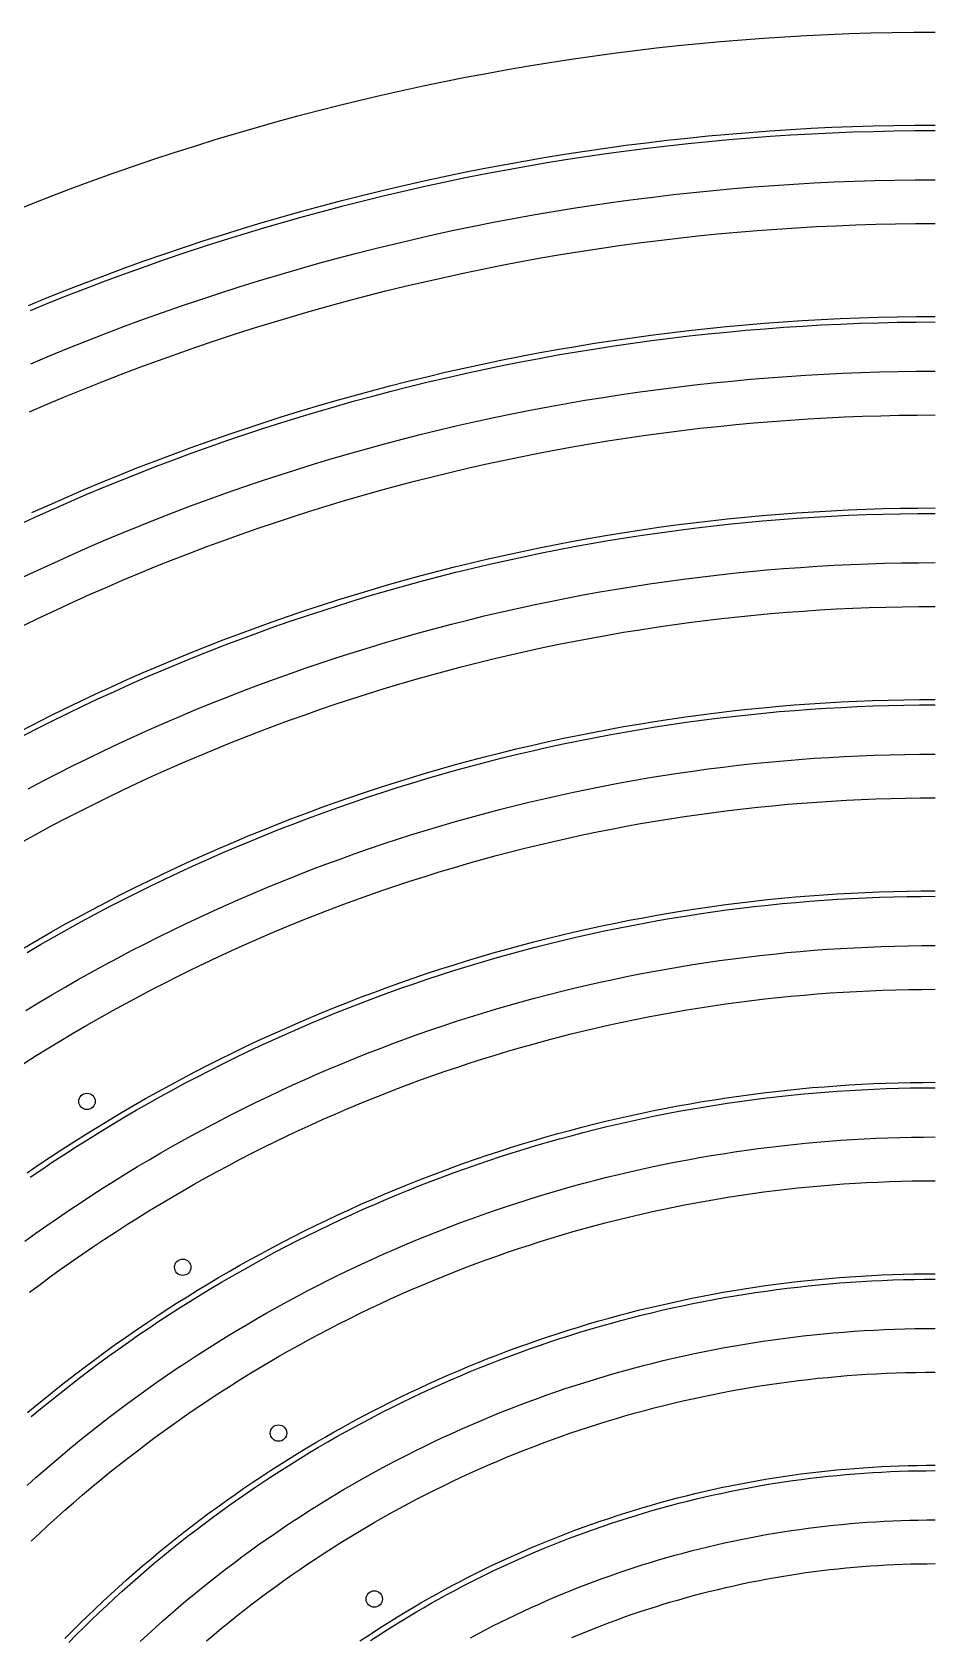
# Model space of a CAD drawing. Header units: metres. Extents: x 10 to 1210, y 10 to 2773.
# Drawn here: x 295 to 459.6, y 2460.6 to 2754 of the extents above; entities that cross this region are included whole.
import ezdxf

# ---------------------------------------------------------------- set-up
doc = ezdxf.new("R2010")
doc.units = ezdxf.units.M
for name, color, linetype in [('ACIKLIK', 5, 'Continuous'), ('ASKI_DELIK', 6, 'Continuous'), ('CAM_SABLON', 4, 'Continuous'), ('DIS_KENAR_V91_Z3', 1, 'Continuous'), ('LAMBA_T4_Z4', 3, 'Continuous')]:
    doc.layers.add(name, color=color, linetype=linetype)

msp = doc.modelspace()

# ---------------------------------------------------------------- linework, layer by layer
at = {"layer": 'ACIKLIK'}
for points in [[(294.72, 2693.37), (298.13, 2694.8), (301.54, 2696.2), (304.97, 2697.57), (308.41, 2698.9), (311.86, 2700.21), (315.33, 2701.49), (318.8, 2702.74), (322.28, 2703.95), (325.78, 2705.14), (329.29, 2706.3), (332.8, 2707.42), (336.33, 2708.52), (339.86, 2709.58), (343.41, 2710.61), (346.96, 2711.62), (350.52, 2712.59), (354.09, 2713.53), (357.67, 2714.43), (361.25, 2715.31), (364.85, 2716.16), (368.45, 2716.97), (372.05, 2717.76), (375.67, 2718.51), (379.29, 2719.23), (382.91, 2719.92), (386.55, 2720.57), (390.18, 2721.2), (393.83, 2721.79), (397.48, 2722.35), (401.13, 2722.88), (404.79, 2723.38), (408.45, 2723.85), (412.12, 2724.28), (415.78, 2724.68), (419.46, 2725.05), (423.13, 2725.39), (426.81, 2725.7), (430.49, 2725.97), (434.18, 2726.21), (437.86, 2726.42), (441.55, 2726.6), (445.24, 2726.74), (448.93, 2726.85), (452.62, 2726.94), (456.31, 2726.98), (460, 2727)], [(292.96, 2654.2), (296.02, 2655.65), (299.1, 2657.06), (302.19, 2658.46), (305.29, 2659.82), (308.4, 2661.16), (311.52, 2662.47), (314.65, 2663.75), (317.8, 2665), (320.95, 2666.23), (324.12, 2667.43), (327.3, 2668.6), (330.48, 2669.74), (333.68, 2670.86), (336.89, 2671.95), (340.1, 2673.01), (343.33, 2674.04), (346.56, 2675.05), (349.8, 2676.02), (353.05, 2676.97), (356.31, 2677.89), (359.58, 2678.78), (362.85, 2679.64), (366.13, 2680.47), (369.42, 2681.28), (372.72, 2682.06), (376.02, 2682.8), (379.33, 2683.52), (382.65, 2684.21), (385.97, 2684.87), (389.29, 2685.5), (392.62, 2686.11), (395.96, 2686.68), (399.3, 2687.22), (402.65, 2687.74), (406, 2688.22), (409.36, 2688.68), (412.71, 2689.11), (416.08, 2689.51), (419.44, 2689.87), (422.81, 2690.21), (426.18, 2690.52), (429.56, 2690.8), (432.93, 2691.05), (436.31, 2691.28), (439.69, 2691.47), (443.08, 2691.63), (446.46, 2691.76), (449.84, 2691.87), (453.23, 2691.94), (456.61, 2691.98), (460, 2692)], [(294.28, 2615.68), (297, 2617.11), (299.74, 2618.53), (302.49, 2619.91), (305.26, 2621.27), (308.03, 2622.61), (310.82, 2623.93), (313.61, 2625.22), (316.42, 2626.48), (319.24, 2627.72), (322.07, 2628.94), (324.91, 2630.13), (327.76, 2631.3), (330.63, 2632.44), (333.5, 2633.55), (336.38, 2634.65), (339.27, 2635.71), (342.17, 2636.75), (345.07, 2637.77), (347.99, 2638.76), (350.92, 2639.72), (353.85, 2640.66), (356.79, 2641.58), (359.74, 2642.46), (362.7, 2643.33), (365.66, 2644.16), (368.64, 2644.97), (371.62, 2645.76), (374.6, 2646.51), (377.59, 2647.25), (380.59, 2647.95), (383.6, 2648.63), (386.61, 2649.29), (389.62, 2649.91), (392.64, 2650.51), (395.67, 2651.09), (398.7, 2651.64), (401.74, 2652.16), (404.78, 2652.65), (407.82, 2653.12), (410.87, 2653.56), (413.92, 2653.98), (416.98, 2654.37), (420.04, 2654.73), (423.1, 2655.07), (426.17, 2655.37), (429.23, 2655.66), (432.3, 2655.91), (435.38, 2656.14), (438.45, 2656.34), (441.53, 2656.52), (444.6, 2656.66), (447.68, 2656.78), (450.76, 2656.88), (453.84, 2656.95), (456.92, 2656.99), (460, 2657)], [(293.85, 2575.14), (296.22, 2576.58), (298.6, 2578), (301, 2579.4), (303.41, 2580.77), (305.83, 2582.13), (308.26, 2583.46), (310.71, 2584.78), (313.16, 2586.07), (315.63, 2587.34), (318.11, 2588.59), (320.6, 2589.82), (323.1, 2591.02), (325.61, 2592.21), (328.13, 2593.37), (330.66, 2594.51), (333.2, 2595.62), (335.75, 2596.72), (338.31, 2597.79), (340.88, 2598.84), (343.45, 2599.87), (346.04, 2600.88), (348.63, 2601.86), (351.24, 2602.82), (353.85, 2603.76), (356.47, 2604.67), (359.1, 2605.57), (361.73, 2606.44), (364.38, 2607.28), (367.03, 2608.1), (369.68, 2608.9), (372.35, 2609.68), (375.02, 2610.43), (377.7, 2611.16), (380.38, 2611.87), (383.07, 2612.55), (385.76, 2613.21), (388.47, 2613.85), (391.17, 2614.46), (393.88, 2615.05), (396.6, 2615.62), (399.32, 2616.16), (402.05, 2616.67), (404.78, 2617.17), (407.51, 2617.64), (410.25, 2618.08), (413, 2618.51), (415.74, 2618.9), (418.49, 2619.28), (421.25, 2619.63), (424, 2619.96), (426.76, 2620.26), (429.52, 2620.54), (432.28, 2620.79), (435.05, 2621.02), (437.82, 2621.23), (440.59, 2621.41), (443.36, 2621.56), (446.13, 2621.7), (448.9, 2621.81), (451.68, 2621.89), (454.45, 2621.95), (457.22, 2621.99), (460, 2622)], [(293.66, 2532.95), (295.66, 2534.39), (297.68, 2535.82), (299.71, 2537.23), (301.75, 2538.62), (303.8, 2539.99), (305.87, 2541.34), (307.94, 2542.68), (310.03, 2544), (312.13, 2545.3), (314.24, 2546.58), (316.37, 2547.84), (318.5, 2549.08), (320.64, 2550.31), (322.8, 2551.52), (324.96, 2552.71), (327.14, 2553.87), (329.33, 2555.02), (331.52, 2556.15), (333.73, 2557.27), (335.94, 2558.36), (338.17, 2559.43), (340.4, 2560.48), (342.64, 2561.52), (344.89, 2562.53), (347.15, 2563.53), (349.42, 2564.5), (351.7, 2565.46), (353.99, 2566.39), (356.28, 2567.31), (358.58, 2568.2), (360.89, 2569.08), (363.21, 2569.93), (365.53, 2570.77), (367.86, 2571.58), (370.2, 2572.38), (372.55, 2573.15), (374.9, 2573.9), (377.26, 2574.63), (379.62, 2575.35), (381.99, 2576.04), (384.37, 2576.71), (386.75, 2577.36), (389.14, 2577.99), (391.54, 2578.59), (393.94, 2579.18), (396.34, 2579.75), (398.75, 2580.29), (401.16, 2580.82), (403.58, 2581.32), (406, 2581.8), (408.43, 2582.26), (410.86, 2582.7), (413.29, 2583.12), (415.73, 2583.52), (418.17, 2583.89), (420.61, 2584.25), (423.06, 2584.58), (425.51, 2584.89), (427.96, 2585.18), (430.42, 2585.45), (432.88, 2585.7), (435.33, 2585.92), (437.8, 2586.13), (440.26, 2586.31), (442.72, 2586.47), (445.19, 2586.61), (447.66, 2586.73), (450.12, 2586.83), (452.59, 2586.9), (455.06, 2586.96), (457.53, 2586.99), (460, 2587)], [(294.06, 2488.3), (295.67, 2489.74), (297.3, 2491.17), (298.94, 2492.58), (300.59, 2493.98), (302.25, 2495.36), (303.93, 2496.73), (305.62, 2498.09), (307.32, 2499.43), (309.03, 2500.75), (310.75, 2502.06), (312.48, 2503.36), (314.23, 2504.64), (315.99, 2505.9), (317.75, 2507.15), (319.53, 2508.38), (321.32, 2509.6), (323.12, 2510.8), (324.93, 2511.99), (326.75, 2513.16), (328.58, 2514.32), (330.42, 2515.45), (332.27, 2516.58), (334.13, 2517.68), (336, 2518.77), (337.88, 2519.85), (339.77, 2520.91), (341.66, 2521.95), (343.57, 2522.97), (345.49, 2523.98), (347.41, 2524.97), (349.34, 2525.94), (351.28, 2526.9), (353.23, 2527.84), (355.19, 2528.76), (357.16, 2529.67), (359.13, 2530.56), (361.11, 2531.43), (363.1, 2532.28), (365.09, 2533.12), (367.1, 2533.94), (369.11, 2534.74), (371.12, 2535.53), (373.15, 2536.29), (375.18, 2537.04), (377.22, 2537.77), (379.26, 2538.49), (381.31, 2539.18), (383.36, 2539.86), (385.43, 2540.52), (387.49, 2541.16), (389.56, 2541.79), (391.64, 2542.39), (393.72, 2542.98), (395.81, 2543.55), (397.91, 2544.1), (400, 2544.63), (402.11, 2545.15), (404.21, 2545.64), (406.32, 2546.12), (408.44, 2546.58), (410.56, 2547.02), (412.68, 2547.44), (414.81, 2547.85), (416.94, 2548.23), (419.07, 2548.6), (421.2, 2548.95), (423.34, 2549.28), (425.49, 2549.59), (427.63, 2549.88), (429.78, 2550.15), (431.93, 2550.41), (434.08, 2550.64), (436.23, 2550.86), (438.39, 2551.06), (440.54, 2551.24), (442.7, 2551.4), (444.86, 2551.54), (447.02, 2551.66), (449.18, 2551.76), (451.34, 2551.85), (453.51, 2551.91), (455.67, 2551.96), (457.84, 2551.99), (460, 2552)], [(314.73, 2459.78), (316.1, 2461.04), (317.48, 2462.29), (318.86, 2463.53), (320.26, 2464.75), (321.67, 2465.97), (323.09, 2467.17), (324.52, 2468.36), (325.95, 2469.53), (327.4, 2470.7), (328.86, 2471.85), (330.33, 2472.98), (331.81, 2474.11), (333.3, 2475.22), (334.8, 2476.32), (336.31, 2477.41), (337.83, 2478.48), (339.36, 2479.54), (340.89, 2480.58), (342.44, 2481.62), (343.99, 2482.64), (345.56, 2483.64), (347.13, 2484.63), (348.71, 2485.61), (350.3, 2486.58), (351.89, 2487.53), (353.5, 2488.46), (355.11, 2489.39), (356.74, 2490.29), (358.37, 2491.19), (360, 2492.07), (361.65, 2492.93), (363.3, 2493.78), (364.96, 2494.62), (366.63, 2495.44), (368.3, 2496.25), (369.98, 2497.04), (371.67, 2497.82), (373.37, 2498.58), (375.07, 2499.33), (376.77, 2500.07), (378.49, 2500.79), (380.21, 2501.49), (381.94, 2502.18), (383.67, 2502.85), (385.41, 2503.51), (387.15, 2504.15), (388.9, 2504.78), (390.65, 2505.4), (392.41, 2505.99), (394.18, 2506.57), (395.95, 2507.14), (397.72, 2507.69), (399.5, 2508.23), (401.29, 2508.75), (403.08, 2509.25), (404.87, 2509.74), (406.67, 2510.22), (408.47, 2510.67), (410.28, 2511.11), (412.09, 2511.54), (413.9, 2511.95), (415.71, 2512.35), (417.53, 2512.72), (419.36, 2513.09), (421.18, 2513.43), (423.01, 2513.76), (424.84, 2514.08), (426.68, 2514.38), (428.52, 2514.66), (430.36, 2514.93), (432.2, 2515.18), (434.04, 2515.41), (435.89, 2515.63), (437.74, 2515.83), (439.58, 2516.02), (441.44, 2516.19), (443.29, 2516.34), (445.14, 2516.48), (447, 2516.6), (448.85, 2516.71), (450.71, 2516.8), (452.57, 2516.87), (454.42, 2516.93), (456.28, 2516.97), (458.14, 2516.99), (460, 2517)], [(375.07, 2460.43), (376.43, 2461.16), (377.81, 2461.89), (379.19, 2462.6), (380.58, 2463.3), (381.97, 2463.99), (383.37, 2464.66), (384.77, 2465.32), (386.18, 2465.97), (387.6, 2466.61), (389.02, 2467.24), (390.45, 2467.85), (391.88, 2468.45), (393.32, 2469.04), (394.76, 2469.61), (396.21, 2470.18), (397.66, 2470.73), (399.12, 2471.27), (400.58, 2471.79), (402.05, 2472.3), (403.52, 2472.8), (405, 2473.29), (406.47, 2473.76), (407.96, 2474.22), (409.45, 2474.67), (410.94, 2475.1), (412.43, 2475.53), (413.93, 2475.93), (415.43, 2476.33), (416.94, 2476.71), (418.45, 2477.08), (419.96, 2477.44), (421.47, 2477.78), (422.99, 2478.11), (424.51, 2478.43), (426.04, 2478.73), (427.56, 2479.02), (429.09, 2479.3), (430.62, 2479.56), (432.15, 2479.81), (433.69, 2480.04), (435.23, 2480.27), (436.77, 2480.48), (438.31, 2480.67), (439.85, 2480.86), (441.39, 2481.02), (442.94, 2481.18), (444.49, 2481.32), (446.03, 2481.45), (447.58, 2481.57), (449.13, 2481.67), (450.68, 2481.76), (452.24, 2481.83), (453.79, 2481.89), (455.34, 2481.94), (456.89, 2481.97), (458.45, 2481.99), (460, 2482)]]:
    msp.add_lwpolyline(points, dxfattribs=at)
at = {"layer": 'ASKI_DELIK'}
for centre in [(305, 2558.51), (322.5, 2528.19), (340, 2497.86), (357.5, 2467.53)]:
    msp.add_circle(centre, 1.5, dxfattribs=at)
at = {"layer": 'CAM_SABLON'}
for points in [[(294.68, 2703.12), (298.17, 2704.54), (301.67, 2705.94), (305.19, 2707.31), (308.71, 2708.64), (312.25, 2709.95), (315.8, 2711.22), (319.35, 2712.46), (322.92, 2713.68), (326.5, 2714.86), (330.1, 2716.01), (333.7, 2717.12), (337.31, 2718.21), (340.92, 2719.26), (344.55, 2720.29), (348.19, 2721.28), (351.84, 2722.24), (355.49, 2723.17), (359.15, 2724.06), (362.82, 2724.93), (366.5, 2725.76), (370.18, 2726.56), (373.87, 2727.33), (377.57, 2728.06), (381.27, 2728.77), (384.98, 2729.44), (388.7, 2730.08), (392.42, 2730.68), (396.15, 2731.25), (399.88, 2731.8), (403.61, 2732.3), (407.35, 2732.78), (411.1, 2733.22), (414.84, 2733.63), (418.59, 2734.01), (422.35, 2734.36), (426.11, 2734.67), (429.87, 2734.95), (433.63, 2735.19), (437.39, 2735.41), (441.16, 2735.59), (444.92, 2735.74), (448.69, 2735.85), (452.46, 2735.93), (456.23, 2735.98), (460, 2736)], [(292.22, 2663.8), (295.37, 2665.25), (298.53, 2666.68), (301.7, 2668.07), (304.88, 2669.44), (308.07, 2670.78), (311.28, 2672.09), (314.5, 2673.38), (317.73, 2674.63), (320.97, 2675.86), (324.22, 2677.06), (327.48, 2678.23), (330.75, 2679.37), (334.03, 2680.48), (337.32, 2681.57), (340.62, 2682.63), (343.93, 2683.65), (347.25, 2684.65), (350.57, 2685.62), (353.91, 2686.56), (357.25, 2687.47), (360.6, 2688.35), (363.96, 2689.21), (367.32, 2690.03), (370.69, 2690.82), (374.07, 2691.59), (377.46, 2692.32), (380.85, 2693.03), (384.25, 2693.71), (387.65, 2694.35), (391.06, 2694.97), (394.48, 2695.56), (397.9, 2696.11), (401.32, 2696.64), (404.75, 2697.14), (408.18, 2697.6), (411.62, 2698.04), (415.06, 2698.45), (418.5, 2698.83), (421.95, 2699.17), (425.4, 2699.49), (428.85, 2699.78), (432.31, 2700.03), (435.76, 2700.26), (439.22, 2700.46), (442.68, 2700.62), (446.14, 2700.76), (449.61, 2700.86), (453.07, 2700.94), (456.54, 2700.98), (460, 2701)], [(292.85, 2625.1), (295.66, 2626.54), (298.48, 2627.97), (301.31, 2629.36), (304.16, 2630.74), (307.01, 2632.08), (309.88, 2633.41), (312.76, 2634.7), (315.65, 2635.98), (318.56, 2637.22), (321.47, 2638.44), (324.39, 2639.64), (327.33, 2640.81), (330.27, 2641.96), (333.22, 2643.08), (336.19, 2644.17), (339.16, 2645.24), (342.14, 2646.28), (345.14, 2647.29), (348.14, 2648.28), (351.14, 2649.25), (354.16, 2650.18), (357.19, 2651.09), (360.22, 2651.98), (363.26, 2652.83), (366.31, 2653.66), (369.36, 2654.47), (372.42, 2655.25), (375.49, 2656), (378.57, 2656.72), (381.65, 2657.42), (384.74, 2658.09), (387.83, 2658.73), (390.93, 2659.35), (394.03, 2659.94), (397.14, 2660.5), (400.25, 2661.04), (403.37, 2661.54), (406.49, 2662.02), (409.62, 2662.48), (412.75, 2662.9), (415.88, 2663.3), (419.02, 2663.67), (422.16, 2664.02), (425.3, 2664.33), (428.45, 2664.62), (431.6, 2664.88), (434.75, 2665.12), (437.9, 2665.32), (441.05, 2665.5), (444.21, 2665.66), (447.37, 2665.78), (450.52, 2665.88), (453.68, 2665.94), (456.84, 2665.99), (460, 2666)], [(294.04, 2585.75), (296.5, 2587.19), (298.98, 2588.61), (301.47, 2590), (303.97, 2591.37), (306.48, 2592.72), (309.01, 2594.05), (311.55, 2595.36), (314.09, 2596.64), (316.65, 2597.91), (319.22, 2599.15), (321.8, 2600.36), (324.4, 2601.56), (327, 2602.73), (329.61, 2603.88), (332.23, 2605), (334.86, 2606.11), (337.5, 2607.19), (340.15, 2608.25), (342.81, 2609.28), (345.48, 2610.29), (348.16, 2611.28), (350.85, 2612.24), (353.54, 2613.18), (356.24, 2614.1), (358.95, 2615), (361.67, 2615.87), (364.39, 2616.71), (367.13, 2617.53), (369.87, 2618.33), (372.61, 2619.11), (375.37, 2619.86), (378.13, 2620.58), (380.89, 2621.29), (383.66, 2621.96), (386.44, 2622.62), (389.22, 2623.25), (392.01, 2623.85), (394.81, 2624.44), (397.61, 2624.99), (400.41, 2625.52), (403.22, 2626.03), (406.03, 2626.52), (408.85, 2626.97), (411.67, 2627.41), (414.49, 2627.82), (417.32, 2628.2), (420.15, 2628.56), (422.98, 2628.9), (425.82, 2629.21), (428.66, 2629.49), (431.5, 2629.76), (434.34, 2629.99), (437.19, 2630.2), (440.04, 2630.39), (442.89, 2630.55), (445.74, 2630.69), (448.59, 2630.8), (451.44, 2630.89), (454.29, 2630.95), (457.15, 2630.99), (460, 2631)], [(294.61, 2544.64), (296.72, 2546.08), (298.83, 2547.49), (300.97, 2548.89), (303.11, 2550.27), (305.26, 2551.63), (307.43, 2552.97), (309.61, 2554.29), (311.8, 2555.6), (314, 2556.88), (316.21, 2558.14), (318.44, 2559.39), (320.67, 2560.61), (322.91, 2561.82), (325.17, 2563.01), (327.43, 2564.17), (329.71, 2565.32), (332, 2566.45), (334.29, 2567.55), (336.6, 2568.64), (338.91, 2569.71), (341.23, 2570.76), (343.57, 2571.78), (345.91, 2572.79), (348.26, 2573.77), (350.61, 2574.74), (352.98, 2575.68), (355.36, 2576.61), (357.74, 2577.51), (360.13, 2578.39), (362.53, 2579.25), (364.93, 2580.09), (367.35, 2580.91), (369.77, 2581.71), (372.19, 2582.49), (374.63, 2583.24), (377.07, 2583.98), (379.51, 2584.69), (381.97, 2585.38), (384.42, 2586.05), (386.89, 2586.7), (389.36, 2587.33), (391.83, 2587.93), (394.31, 2588.52), (396.8, 2589.08), (399.29, 2589.62), (401.78, 2590.14), (404.28, 2590.63), (406.79, 2591.11), (409.29, 2591.56), (411.81, 2592), (414.32, 2592.4), (416.84, 2592.79), (419.36, 2593.16), (421.89, 2593.5), (424.41, 2593.82), (426.94, 2594.12), (429.48, 2594.4), (432.01, 2594.66), (434.55, 2594.89), (437.09, 2595.1), (439.63, 2595.29), (442.17, 2595.46), (444.72, 2595.6), (447.26, 2595.72), (449.81, 2595.82), (452.36, 2595.9), (454.9, 2595.96), (457.45, 2595.99), (460, 2596)], [(294.8, 2500.87), (296.53, 2502.31), (298.26, 2503.73), (300.01, 2505.13), (301.78, 2506.52), (303.55, 2507.89), (305.33, 2509.25), (307.13, 2510.59), (308.94, 2511.92), (310.76, 2513.23), (312.59, 2514.52), (314.43, 2515.8), (316.29, 2517.06), (318.15, 2518.31), (320.03, 2519.54), (321.91, 2520.75), (323.81, 2521.95), (325.72, 2523.13), (327.64, 2524.29), (329.56, 2525.44), (331.5, 2526.57), (333.45, 2527.68), (335.4, 2528.78), (337.37, 2529.86), (339.35, 2530.92), (341.33, 2531.96), (343.32, 2532.99), (345.33, 2534), (347.34, 2534.99), (349.36, 2535.96), (351.39, 2536.92), (353.42, 2537.86), (355.47, 2538.78), (357.52, 2539.68), (359.58, 2540.57), (361.65, 2541.44), (363.73, 2542.29), (365.81, 2543.12), (367.9, 2543.93), (370, 2544.72), (372.1, 2545.5), (374.21, 2546.26), (376.33, 2547), (378.45, 2547.72), (380.58, 2548.42), (382.72, 2549.11), (384.86, 2549.77), (387.01, 2550.42), (389.16, 2551.04), (391.32, 2551.65), (393.48, 2552.24), (395.65, 2552.81), (397.83, 2553.37), (400, 2553.9), (402.19, 2554.41), (404.38, 2554.91), (406.57, 2555.38), (408.76, 2555.84), (410.96, 2556.28), (413.17, 2556.7), (415.37, 2557.1), (417.58, 2557.48), (419.8, 2557.84), (422.01, 2558.18), (424.23, 2558.5), (426.45, 2558.8), (428.68, 2559.08), (430.91, 2559.35), (433.14, 2559.59), (435.37, 2559.82), (437.6, 2560.02), (439.84, 2560.21), (442.07, 2560.37), (444.31, 2560.52), (446.55, 2560.65), (448.79, 2560.76), (451.03, 2560.84), (453.27, 2560.91), (455.51, 2560.96), (457.76, 2560.99), (460, 2561)], [(301.66, 2459.6), (303.02, 2460.98), (304.4, 2462.34), (305.79, 2463.69), (307.19, 2465.03), (308.6, 2466.36), (310.02, 2467.68), (311.45, 2468.98), (312.9, 2470.27), (314.36, 2471.55), (315.82, 2472.81), (317.3, 2474.06), (318.79, 2475.3), (320.29, 2476.53), (321.8, 2477.74), (323.32, 2478.94), (324.86, 2480.12), (326.4, 2481.3), (327.95, 2482.46), (329.51, 2483.6), (331.08, 2484.73), (332.67, 2485.85), (334.26, 2486.96), (335.86, 2488.05), (337.47, 2489.12), (339.09, 2490.18), (340.72, 2491.23), (342.36, 2492.27), (344.01, 2493.29), (345.66, 2494.29), (347.33, 2495.28), (349, 2496.26), (350.68, 2497.22), (352.37, 2498.17), (354.07, 2499.1), (355.78, 2500.01), (357.49, 2500.92), (359.21, 2501.8), (360.94, 2502.68), (362.68, 2503.53), (364.43, 2504.37), (366.18, 2505.2), (367.94, 2506.01), (369.7, 2506.81), (371.48, 2507.59), (373.26, 2508.35), (375.04, 2509.1), (376.84, 2509.83), (378.64, 2510.55), (380.44, 2511.25), (382.25, 2511.94), (384.07, 2512.61), (385.89, 2513.27), (387.72, 2513.9), (389.56, 2514.53), (391.4, 2515.13), (393.24, 2515.72), (395.09, 2516.3), (396.95, 2516.86), (398.81, 2517.4), (400.67, 2517.93), (402.54, 2518.44), (404.42, 2518.93), (406.29, 2519.41), (408.18, 2519.87), (410.06, 2520.31), (411.95, 2520.74), (413.84, 2521.15), (415.74, 2521.54), (417.64, 2521.92), (419.54, 2522.28), (421.45, 2522.63), (423.36, 2522.96), (425.27, 2523.27), (427.19, 2523.56), (429.1, 2523.84), (431.02, 2524.1), (432.95, 2524.35), (434.87, 2524.57), (436.79, 2524.78), (438.72, 2524.98), (440.65, 2525.16), (442.58, 2525.32), (444.51, 2525.46), (446.45, 2525.59), (448.38, 2525.7), (450.32, 2525.79), (452.25, 2525.86), (454.19, 2525.92), (456.13, 2525.97), (458.06, 2525.99), (460, 2526)], [(356.79, 2459.94), (358.15, 2460.83), (359.53, 2461.71), (360.91, 2462.58), (362.29, 2463.44), (363.69, 2464.29), (365.09, 2465.12), (366.5, 2465.95), (367.92, 2466.76), (369.34, 2467.55), (370.77, 2468.34), (372.21, 2469.11), (373.65, 2469.87), (375.1, 2470.62), (376.56, 2471.35), (378.02, 2472.07), (379.49, 2472.78), (380.97, 2473.48), (382.45, 2474.16), (383.94, 2474.83), (385.43, 2475.49), (386.93, 2476.13), (388.44, 2476.77), (389.95, 2477.38), (391.46, 2477.99), (392.99, 2478.58), (394.51, 2479.16), (396.04, 2479.72), (397.58, 2480.27), (399.12, 2480.81), (400.66, 2481.34), (402.21, 2481.85), (403.77, 2482.34), (405.33, 2482.83), (406.89, 2483.3), (408.46, 2483.76), (410.03, 2484.2), (411.6, 2484.63), (413.18, 2485.04), (414.76, 2485.45), (416.35, 2485.83), (417.93, 2486.21), (419.53, 2486.57), (421.12, 2486.91), (422.72, 2487.25), (424.32, 2487.56), (425.92, 2487.87), (427.53, 2488.16), (429.14, 2488.44), (430.75, 2488.7), (432.36, 2488.95), (433.97, 2489.18), (435.59, 2489.4), (437.21, 2489.61), (438.83, 2489.8), (440.45, 2489.98), (442.08, 2490.14), (443.7, 2490.29), (445.33, 2490.42), (446.96, 2490.54), (448.58, 2490.65), (450.21, 2490.74), (451.84, 2490.82), (453.47, 2490.89), (455.1, 2490.94), (456.74, 2490.97), (458.37, 2490.99), (460, 2491)]]:
    msp.add_lwpolyline(points, dxfattribs=at)
at = {"layer": 'DIS_KENAR_V91_Z3'}
for points in [[(291.43, 2721.23), (295.07, 2722.69), (298.73, 2724.11), (302.41, 2725.5), (306.09, 2726.86), (309.79, 2728.19), (313.49, 2729.48), (317.21, 2730.75), (320.94, 2731.98), (324.68, 2733.17), (328.43, 2734.34), (332.19, 2735.47), (335.96, 2736.57), (339.74, 2737.63), (343.53, 2738.67), (347.33, 2739.67), (351.14, 2740.63), (354.95, 2741.57), (358.77, 2742.47), (362.6, 2743.33), (366.44, 2744.17), (370.28, 2744.97), (374.14, 2745.73), (377.99, 2746.46), (381.86, 2747.16), (385.73, 2747.83), (389.6, 2748.46), (393.49, 2749.06), (397.37, 2749.62), (401.26, 2750.15), (405.16, 2750.65), (409.06, 2751.11), (412.96, 2751.53), (416.87, 2751.93), (420.78, 2752.29), (424.69, 2752.61), (428.61, 2752.9), (432.53, 2753.16), (436.45, 2753.38), (440.37, 2753.57), (444.3, 2753.73), (448.22, 2753.85), (452.15, 2753.93), (456.07, 2753.98), (460, 2754)], [(294.52, 2684.58), (297.85, 2686.01), (301.19, 2687.41), (304.54, 2688.78), (307.9, 2690.12), (311.28, 2691.44), (314.66, 2692.72), (318.06, 2693.97), (321.47, 2695.2), (324.89, 2696.39), (328.32, 2697.55), (331.76, 2698.69), (335.21, 2699.79), (338.67, 2700.87), (342.13, 2701.91), (345.61, 2702.92), (349.1, 2703.91), (352.59, 2704.86), (356.09, 2705.78), (359.6, 2706.67), (363.12, 2707.53), (366.65, 2708.36), (370.18, 2709.16), (373.72, 2709.93), (377.26, 2710.67), (380.81, 2711.38), (384.37, 2712.05), (387.94, 2712.7), (391.51, 2713.31), (395.08, 2713.89), (398.66, 2714.44), (402.24, 2714.96), (405.83, 2715.45), (409.42, 2715.91), (413.02, 2716.33), (416.62, 2716.73), (420.22, 2717.09), (423.83, 2717.42), (427.44, 2717.72), (431.05, 2717.99), (434.66, 2718.23), (438.28, 2718.43), (441.9, 2718.61), (445.52, 2718.75), (449.14, 2718.86), (452.76, 2718.94), (456.38, 2718.98), (460, 2719)], [(293.42, 2645.54), (296.41, 2646.98), (299.41, 2648.4), (302.42, 2649.79), (305.44, 2651.15), (308.48, 2652.48), (311.52, 2653.79), (314.58, 2655.07), (317.65, 2656.33), (320.73, 2657.56), (323.82, 2658.76), (326.92, 2659.94), (330.03, 2661.08), (333.15, 2662.2), (336.28, 2663.3), (339.42, 2664.36), (342.57, 2665.4), (345.73, 2666.41), (348.9, 2667.4), (352.07, 2668.35), (355.26, 2669.28), (358.45, 2670.18), (361.65, 2671.05), (364.86, 2671.9), (368.07, 2672.71), (371.29, 2673.5), (374.52, 2674.26), (377.75, 2674.99), (380.99, 2675.7), (384.24, 2676.37), (387.49, 2677.02), (390.75, 2677.64), (394.01, 2678.23), (397.28, 2678.79), (400.55, 2679.32), (403.83, 2679.83), (407.11, 2680.3), (410.4, 2680.75), (413.69, 2681.17), (416.98, 2681.56), (420.28, 2681.92), (423.58, 2682.25), (426.88, 2682.55), (430.19, 2682.83), (433.49, 2683.07), (436.8, 2683.29), (440.11, 2683.48), (443.42, 2683.64), (446.74, 2683.77), (450.05, 2683.87), (453.37, 2683.94), (456.68, 2683.99), (460, 2684)], [(292.74, 2605.74), (295.38, 2607.19), (298.03, 2608.62), (300.7, 2610.02), (303.37, 2611.4), (306.06, 2612.75), (308.76, 2614.08), (311.47, 2615.39), (314.2, 2616.68), (316.93, 2617.94), (319.68, 2619.17), (322.43, 2620.39), (325.2, 2621.57), (327.97, 2622.74), (330.76, 2623.88), (333.56, 2624.99), (336.36, 2626.09), (339.18, 2627.15), (342, 2628.19), (344.84, 2629.21), (347.68, 2630.2), (350.53, 2631.17), (353.39, 2632.11), (356.26, 2633.03), (359.13, 2633.93), (362.01, 2634.79), (364.91, 2635.64), (367.8, 2636.45), (370.71, 2637.24), (373.62, 2638.01), (376.54, 2638.75), (379.46, 2639.47), (382.39, 2640.16), (385.33, 2640.82), (388.27, 2641.46), (391.22, 2642.07), (394.17, 2642.66), (397.13, 2643.22), (400.09, 2643.76), (403.06, 2644.27), (406.03, 2644.75), (409.01, 2645.21), (411.99, 2645.64), (414.97, 2646.05), (417.96, 2646.43), (420.94, 2646.78), (423.94, 2647.11), (426.93, 2647.41), (429.93, 2647.69), (432.93, 2647.94), (435.93, 2648.16), (438.94, 2648.36), (441.94, 2648.53), (444.95, 2648.67), (447.96, 2648.79), (450.97, 2648.88), (453.98, 2648.95), (456.99, 2648.99), (460, 2649)], [(293.44, 2565.45), (295.73, 2566.89), (298.03, 2568.32), (300.34, 2569.72), (302.66, 2571.11), (305, 2572.47), (307.35, 2573.81), (309.71, 2575.13), (312.08, 2576.43), (314.46, 2577.71), (316.86, 2578.97), (319.26, 2580.21), (321.68, 2581.43), (324.1, 2582.63), (326.54, 2583.8), (328.99, 2584.96), (331.45, 2586.09), (333.91, 2587.2), (336.39, 2588.29), (338.87, 2589.36), (341.37, 2590.4), (343.87, 2591.43), (346.38, 2592.43), (348.91, 2593.41), (351.44, 2594.37), (353.97, 2595.3), (356.52, 2596.22), (359.07, 2597.11), (361.64, 2597.98), (364.2, 2598.83), (366.78, 2599.65), (369.36, 2600.45), (371.96, 2601.23), (374.55, 2601.99), (377.16, 2602.73), (379.77, 2603.44), (382.38, 2604.13), (385, 2604.79), (387.63, 2605.43), (390.27, 2606.05), (392.9, 2606.65), (395.55, 2607.23), (398.2, 2607.78), (400.85, 2608.3), (403.51, 2608.81), (406.17, 2609.29), (408.84, 2609.75), (411.51, 2610.18), (414.18, 2610.59), (416.86, 2610.98), (419.54, 2611.35), (422.22, 2611.69), (424.91, 2612.01), (427.6, 2612.3), (430.29, 2612.57), (432.98, 2612.82), (435.68, 2613.04), (438.38, 2613.24), (441.07, 2613.42), (443.78, 2613.58), (446.48, 2613.7), (449.18, 2613.81), (451.89, 2613.89), (454.59, 2613.95), (457.29, 2613.99), (460, 2614)], [(294.5, 2523.62), (296.42, 2525.06), (298.36, 2526.48), (300.31, 2527.88), (302.27, 2529.27), (304.24, 2530.63), (306.22, 2531.99), (308.22, 2533.32), (310.22, 2534.63), (312.24, 2535.93), (314.27, 2537.21), (316.31, 2538.48), (318.36, 2539.72), (320.43, 2540.95), (322.5, 2542.16), (324.58, 2543.35), (326.68, 2544.52), (328.78, 2545.67), (330.9, 2546.81), (333.02, 2547.93), (335.15, 2549.03), (337.3, 2550.11), (339.45, 2551.17), (341.61, 2552.21), (343.78, 2553.23), (345.96, 2554.24), (348.15, 2555.23), (350.34, 2556.19), (352.55, 2557.14), (354.76, 2558.07), (356.98, 2558.98), (359.21, 2559.86), (361.45, 2560.73), (363.69, 2561.58), (365.94, 2562.42), (368.2, 2563.23), (370.47, 2564.02), (372.74, 2564.79), (375.02, 2565.54), (377.31, 2566.27), (379.6, 2566.98), (381.9, 2567.68), (384.2, 2568.35), (386.51, 2569), (388.82, 2569.63), (391.15, 2570.24), (393.47, 2570.83), (395.8, 2571.4), (398.14, 2571.95), (400.48, 2572.48), (402.82, 2572.99), (405.17, 2573.48), (407.53, 2573.95), (409.89, 2574.4), (412.25, 2574.82), (414.61, 2575.23), (416.98, 2575.61), (419.35, 2575.98), (421.73, 2576.32), (424.11, 2576.65), (426.49, 2576.95), (428.87, 2577.23), (431.25, 2577.49), (433.64, 2577.73), (436.03, 2577.95), (438.42, 2578.15), (440.82, 2578.33), (443.21, 2578.49), (445.61, 2578.62), (448, 2578.74), (450.4, 2578.83), (452.8, 2578.91), (455.2, 2578.96), (457.6, 2578.99), (460, 2579)], [(294.79, 2478.09), (296.32, 2479.52), (297.86, 2480.95), (299.41, 2482.35), (300.97, 2483.75), (302.55, 2485.13), (304.13, 2486.5), (305.73, 2487.85), (307.34, 2489.19), (308.96, 2490.52), (310.6, 2491.83), (312.24, 2493.12), (313.9, 2494.4), (315.56, 2495.67), (317.24, 2496.93), (318.93, 2498.16), (320.63, 2499.39), (322.34, 2500.6), (324.06, 2501.79), (325.79, 2502.97), (327.54, 2504.13), (329.29, 2505.28), (331.05, 2506.41), (332.82, 2507.53), (334.6, 2508.63), (336.39, 2509.72), (338.19, 2510.79), (340, 2511.85), (341.82, 2512.89), (343.65, 2513.91), (345.48, 2514.92), (347.33, 2515.91), (349.18, 2516.88), (351.04, 2517.84), (352.91, 2518.78), (354.79, 2519.71), (356.68, 2520.62), (358.57, 2521.51), (360.47, 2522.39), (362.38, 2523.25), (364.3, 2524.09), (366.22, 2524.92), (368.16, 2525.73), (370.09, 2526.52), (372.04, 2527.3), (373.99, 2528.06), (375.95, 2528.8), (377.92, 2529.53), (379.89, 2530.23), (381.86, 2530.92), (383.85, 2531.6), (385.84, 2532.25), (387.83, 2532.89), (389.83, 2533.51), (391.84, 2534.12), (393.85, 2534.7), (395.86, 2535.27), (397.88, 2535.82), (399.91, 2536.36), (401.94, 2536.87), (403.97, 2537.37), (406.01, 2537.85), (408.05, 2538.31), (410.1, 2538.76), (412.15, 2539.18), (414.21, 2539.59), (416.26, 2539.98), (418.32, 2540.35), (420.39, 2540.71), (422.46, 2541.05), (424.53, 2541.36), (426.6, 2541.66), (428.67, 2541.95), (430.75, 2542.21), (432.83, 2542.46), (434.91, 2542.69), (437, 2542.9), (439.08, 2543.09), (441.17, 2543.26), (443.26, 2543.42), (445.35, 2543.55), (447.44, 2543.67), (449.53, 2543.77), (451.62, 2543.85), (453.72, 2543.92), (455.81, 2543.96), (457.91, 2543.99), (460, 2544)], [(326.86, 2459.88), (328.23, 2461.04), (329.6, 2462.18), (330.99, 2463.31), (332.38, 2464.43), (333.79, 2465.54), (335.2, 2466.64), (336.63, 2467.72), (338.06, 2468.79), (339.5, 2469.85), (340.96, 2470.89), (342.42, 2471.93), (343.89, 2472.95), (345.37, 2473.95), (346.85, 2474.95), (348.35, 2475.93), (349.85, 2476.9), (351.37, 2477.85), (352.89, 2478.79), (354.42, 2479.72), (355.95, 2480.63), (357.5, 2481.54), (359.05, 2482.42), (360.61, 2483.3), (362.18, 2484.16), (363.76, 2485), (365.34, 2485.84), (366.93, 2486.66), (368.53, 2487.46), (370.13, 2488.25), (371.75, 2489.03), (373.36, 2489.79), (374.99, 2490.54), (376.62, 2491.28), (378.26, 2492), (379.9, 2492.7), (381.55, 2493.4), (383.21, 2494.07), (384.87, 2494.74), (386.53, 2495.38), (388.21, 2496.02), (389.89, 2496.64), (391.57, 2497.24), (393.26, 2497.83), (394.95, 2498.41), (396.65, 2498.97), (398.36, 2499.51), (400.06, 2500.04), (401.78, 2500.56), (403.49, 2501.06), (405.22, 2501.54), (406.94, 2502.01), (408.67, 2502.47), (410.41, 2502.91), (412.14, 2503.34), (413.89, 2503.75), (415.63, 2504.14), (417.38, 2504.52), (419.13, 2504.88), (420.88, 2505.23), (422.64, 2505.57), (424.4, 2505.89), (426.17, 2506.19), (427.93, 2506.48), (429.7, 2506.75), (431.47, 2507), (433.24, 2507.25), (435.02, 2507.47), (436.79, 2507.68), (438.57, 2507.88), (440.35, 2508.06), (442.13, 2508.22), (443.92, 2508.37), (445.7, 2508.5), (447.49, 2508.62), (449.27, 2508.72), (451.06, 2508.8), (452.85, 2508.88), (454.63, 2508.93), (456.42, 2508.97), (458.21, 2508.99), (460, 2509)], [(393.58, 2460.49), (394.94, 2461.06), (396.32, 2461.62), (397.69, 2462.17), (399.08, 2462.71), (400.46, 2463.23), (401.86, 2463.75), (403.25, 2464.25), (404.65, 2464.74), (406.06, 2465.22), (407.47, 2465.68), (408.88, 2466.13), (410.3, 2466.57), (411.72, 2467), (413.14, 2467.41), (414.57, 2467.82), (416, 2468.21), (417.44, 2468.59), (418.87, 2468.95), (420.31, 2469.3), (421.76, 2469.64), (423.21, 2469.97), (424.66, 2470.29), (426.11, 2470.59), (427.56, 2470.88), (429.02, 2471.15), (430.48, 2471.42), (431.94, 2471.67), (433.41, 2471.91), (434.87, 2472.13), (436.34, 2472.35), (437.81, 2472.55), (439.28, 2472.73), (440.76, 2472.91), (442.23, 2473.07), (443.71, 2473.22), (445.18, 2473.35), (446.66, 2473.48), (448.14, 2473.59), (449.62, 2473.68), (451.1, 2473.77), (452.58, 2473.84), (454.07, 2473.9), (455.55, 2473.94), (457.03, 2473.97), (458.52, 2473.99), (460, 2474)]]:
    msp.add_lwpolyline(points, dxfattribs=at)
at = {"layer": 'LAMBA_T4_Z4'}
for points in [[(294.3, 2704.04), (297.8, 2705.47), (301.31, 2706.87), (304.83, 2708.24), (308.36, 2709.58), (311.91, 2710.89), (315.46, 2712.16), (319.03, 2713.41), (322.61, 2714.62), (326.2, 2715.81), (329.79, 2716.96), (333.4, 2718.08), (337.02, 2719.17), (340.65, 2720.23), (344.29, 2721.25), (347.93, 2722.25), (351.59, 2723.21), (355.25, 2724.14), (358.92, 2725.04), (362.6, 2725.9), (366.28, 2726.74), (369.97, 2727.54), (373.67, 2728.31), (377.38, 2729.04), (381.09, 2729.75), (384.81, 2730.42), (388.53, 2731.06), (392.26, 2731.67), (396, 2732.24), (399.74, 2732.79), (403.48, 2733.3), (407.23, 2733.77), (410.98, 2734.22), (414.74, 2734.63), (418.5, 2735.01), (422.26, 2735.35), (426.03, 2735.67), (429.8, 2735.95), (433.57, 2736.19), (437.34, 2736.41), (441.11, 2736.59), (444.89, 2736.74), (448.67, 2736.85), (452.44, 2736.93), (456.22, 2736.98), (460, 2737)], [(294.95, 2666.16), (298.12, 2667.59), (301.3, 2668.99), (304.49, 2670.36), (307.69, 2671.7), (310.91, 2673.02), (314.13, 2674.31), (317.37, 2675.56), (320.62, 2676.8), (323.88, 2678), (327.14, 2679.17), (330.42, 2680.32), (333.71, 2681.43), (337.01, 2682.52), (340.32, 2683.58), (343.64, 2684.61), (346.96, 2685.61), (350.3, 2686.58), (353.64, 2687.52), (356.99, 2688.44), (360.35, 2689.32), (363.72, 2690.18), (367.09, 2691), (370.47, 2691.8), (373.86, 2692.57), (377.25, 2693.3), (380.65, 2694.01), (384.06, 2694.69), (387.47, 2695.34), (390.89, 2695.95), (394.31, 2696.54), (397.74, 2697.1), (401.17, 2697.63), (404.61, 2698.13), (408.05, 2698.59), (411.5, 2699.03), (414.95, 2699.44), (418.4, 2699.82), (421.85, 2700.17), (425.31, 2700.49), (428.77, 2700.77), (432.24, 2701.03), (435.7, 2701.26), (439.17, 2701.45), (442.64, 2701.62), (446.11, 2701.76), (449.58, 2701.86), (453.05, 2701.94), (456.53, 2701.98), (460, 2702)], [(292.39, 2625.98), (295.2, 2627.44), (298.03, 2628.86), (300.87, 2630.26), (303.72, 2631.64), (306.59, 2632.99), (309.47, 2634.32), (312.35, 2635.62), (315.25, 2636.89), (318.16, 2638.14), (321.09, 2639.37), (324.02, 2640.57), (326.96, 2641.74), (329.91, 2642.89), (332.87, 2644.01), (335.85, 2645.11), (338.83, 2646.18), (341.82, 2647.22), (344.82, 2648.24), (347.83, 2649.23), (350.84, 2650.2), (353.87, 2651.14), (356.9, 2652.05), (359.94, 2652.94), (362.99, 2653.8), (366.05, 2654.63), (369.11, 2655.44), (372.18, 2656.22), (375.26, 2656.97), (378.34, 2657.7), (381.43, 2658.4), (384.53, 2659.07), (387.63, 2659.71), (390.74, 2660.33), (393.85, 2660.92), (396.97, 2661.49), (400.09, 2662.02), (403.21, 2662.53), (406.35, 2663.01), (409.48, 2663.47), (412.62, 2663.89), (415.76, 2664.29), (418.91, 2664.67), (422.06, 2665.01), (425.21, 2665.33), (428.36, 2665.62), (431.52, 2665.88), (434.68, 2666.12), (437.84, 2666.32), (441, 2666.5), (444.17, 2666.65), (447.33, 2666.78), (450.5, 2666.88), (453.66, 2666.94), (456.83, 2666.99), (460, 2667)], [(293.53, 2586.61), (296, 2588.06), (298.49, 2589.48), (300.98, 2590.88), (303.49, 2592.25), (306.01, 2593.61), (308.55, 2594.94), (311.09, 2596.25), (313.65, 2597.54), (316.21, 2598.8), (318.79, 2600.05), (321.38, 2601.27), (323.98, 2602.47), (326.59, 2603.64), (329.21, 2604.8), (331.84, 2605.93), (334.48, 2607.03), (337.13, 2608.12), (339.79, 2609.18), (342.46, 2610.21), (345.13, 2611.23), (347.82, 2612.22), (350.51, 2613.19), (353.21, 2614.13), (355.92, 2615.05), (358.64, 2615.95), (361.37, 2616.82), (364.1, 2617.67), (366.84, 2618.49), (369.59, 2619.29), (372.35, 2620.07), (375.11, 2620.82), (377.88, 2621.55), (380.65, 2622.26), (383.43, 2622.94), (386.22, 2623.59), (389.01, 2624.22), (391.8, 2624.83), (394.61, 2625.42), (397.41, 2625.97), (400.23, 2626.51), (403.04, 2627.02), (405.86, 2627.5), (408.69, 2627.96), (411.52, 2628.4), (414.35, 2628.81), (417.19, 2629.19), (420.03, 2629.55), (422.87, 2629.89), (425.71, 2630.2), (428.56, 2630.49), (431.41, 2630.75), (434.27, 2630.99), (437.12, 2631.2), (439.98, 2631.39), (442.83, 2631.55), (445.69, 2631.69), (448.55, 2631.8), (451.41, 2631.89), (454.28, 2631.95), (457.14, 2631.99), (460, 2632)], [(294.04, 2545.47), (296.16, 2546.91), (298.28, 2548.33), (300.42, 2549.73), (302.57, 2551.11), (304.73, 2552.48), (306.91, 2553.82), (309.09, 2555.15), (311.29, 2556.46), (313.5, 2557.75), (315.72, 2559.01), (317.95, 2560.26), (320.19, 2561.49), (322.44, 2562.7), (324.71, 2563.89), (326.98, 2565.06), (329.26, 2566.22), (331.56, 2567.35), (333.86, 2568.46), (336.17, 2569.55), (338.49, 2570.62), (340.83, 2571.67), (343.17, 2572.7), (345.52, 2573.71), (347.87, 2574.7), (350.24, 2575.66), (352.62, 2576.61), (355, 2577.54), (357.39, 2578.44), (359.79, 2579.33), (362.19, 2580.19), (364.61, 2581.04), (367.03, 2581.86), (369.46, 2582.66), (371.89, 2583.44), (374.34, 2584.2), (376.78, 2584.93), (379.24, 2585.65), (381.7, 2586.34), (384.17, 2587.02), (386.64, 2587.67), (389.12, 2588.3), (391.6, 2588.9), (394.09, 2589.49), (396.58, 2590.05), (399.08, 2590.6), (401.59, 2591.12), (404.09, 2591.62), (406.61, 2592.09), (409.12, 2592.55), (411.64, 2592.98), (414.16, 2593.39), (416.69, 2593.78), (419.22, 2594.15), (421.76, 2594.49), (424.29, 2594.82), (426.83, 2595.12), (429.37, 2595.39), (431.92, 2595.65), (434.46, 2595.88), (437.01, 2596.1), (439.56, 2596.29), (442.11, 2596.45), (444.67, 2596.6), (447.22, 2596.72), (449.77, 2596.82), (452.33, 2596.9), (454.89, 2596.96), (457.44, 2596.99), (460, 2597)], [(294.16, 2501.64), (295.89, 2503.08), (297.64, 2504.5), (299.39, 2505.91), (301.16, 2507.31), (302.94, 2508.69), (304.73, 2510.05), (306.54, 2511.39), (308.35, 2512.73), (310.18, 2514.04), (312.02, 2515.34), (313.87, 2516.62), (315.73, 2517.89), (317.6, 2519.14), (319.48, 2520.38), (321.38, 2521.59), (323.28, 2522.8), (325.2, 2523.98), (327.12, 2525.15), (329.06, 2526.3), (331, 2527.43), (332.95, 2528.55), (334.92, 2529.65), (336.89, 2530.73), (338.88, 2531.8), (340.87, 2532.85), (342.87, 2533.88), (344.88, 2534.89), (346.9, 2535.89), (348.93, 2536.87), (350.96, 2537.83), (353.01, 2538.77), (355.06, 2539.69), (357.12, 2540.6), (359.19, 2541.49), (361.27, 2542.36), (363.35, 2543.21), (365.44, 2544.05), (367.54, 2544.86), (369.65, 2545.66), (371.76, 2546.44), (373.88, 2547.2), (376, 2547.94), (378.14, 2548.67), (380.27, 2549.37), (382.42, 2550.06), (384.57, 2550.73), (386.72, 2551.38), (388.89, 2552.01), (391.05, 2552.62), (393.22, 2553.21), (395.4, 2553.78), (397.58, 2554.34), (399.77, 2554.87), (401.96, 2555.39), (404.16, 2555.88), (406.36, 2556.36), (408.56, 2556.82), (410.77, 2557.26), (412.98, 2557.68), (415.2, 2558.08), (417.42, 2558.46), (419.64, 2558.82), (421.87, 2559.17), (424.09, 2559.49), (426.32, 2559.79), (428.56, 2560.08), (430.79, 2560.34), (433.03, 2560.59), (435.27, 2560.81), (437.51, 2561.02), (439.76, 2561.2), (442, 2561.37), (444.25, 2561.52), (446.5, 2561.65), (448.75, 2561.75), (451, 2561.84), (453.25, 2561.91), (455.5, 2561.96), (457.75, 2561.99), (460, 2562)], [(300.95, 2460.3), (302.32, 2461.68), (303.7, 2463.05), (305.09, 2464.41), (306.5, 2465.76), (307.91, 2467.09), (309.34, 2468.41), (310.78, 2469.72), (312.24, 2471.02), (313.7, 2472.3), (315.17, 2473.57), (316.66, 2474.83), (318.15, 2476.07), (319.66, 2477.3), (321.18, 2478.52), (322.71, 2479.73), (324.25, 2480.92), (325.8, 2482.1), (327.35, 2483.26), (328.92, 2484.41), (330.5, 2485.55), (332.09, 2486.67), (333.69, 2487.78), (335.3, 2488.88), (336.92, 2489.96), (338.55, 2491.02), (340.18, 2492.08), (341.83, 2493.11), (343.48, 2494.14), (345.15, 2495.15), (346.82, 2496.14), (348.5, 2497.12), (350.19, 2498.09), (351.89, 2499.04), (353.59, 2499.98), (355.31, 2500.9), (357.03, 2501.8), (358.76, 2502.69), (360.5, 2503.57), (362.24, 2504.43), (364, 2505.28), (365.76, 2506.11), (367.52, 2506.92), (369.3, 2507.72), (371.08, 2508.5), (372.87, 2509.27), (374.66, 2510.02), (376.46, 2510.76), (378.27, 2511.48), (380.08, 2512.19), (381.9, 2512.88), (383.73, 2513.55), (385.56, 2514.21), (387.4, 2514.85), (389.24, 2515.48), (391.09, 2516.09), (392.94, 2516.68), (394.8, 2517.26), (396.66, 2517.82), (398.53, 2518.36), (400.41, 2518.89), (402.28, 2519.4), (404.17, 2519.9), (406.05, 2520.38), (407.94, 2520.84), (409.84, 2521.28), (411.73, 2521.71), (413.64, 2522.13), (415.54, 2522.52), (417.45, 2522.9), (419.36, 2523.27), (421.28, 2523.61), (423.19, 2523.94), (425.12, 2524.25), (427.04, 2524.55), (428.96, 2524.83), (430.89, 2525.09), (432.82, 2525.34), (434.76, 2525.57), (436.69, 2525.78), (438.63, 2525.97), (440.56, 2526.15), (442.5, 2526.31), (444.44, 2526.46), (446.39, 2526.58), (448.33, 2526.69), (450.27, 2526.79), (452.22, 2526.86), (454.16, 2526.92), (456.11, 2526.97), (458.05, 2526.99), (460, 2527)], [(354.87, 2459.86), (356.24, 2460.77), (357.61, 2461.67), (358.99, 2462.56), (360.38, 2463.43), (361.77, 2464.3), (363.17, 2465.15), (364.58, 2465.99), (366, 2466.81), (367.42, 2467.63), (368.86, 2468.43), (370.29, 2469.22), (371.74, 2469.99), (373.19, 2470.76), (374.65, 2471.51), (376.11, 2472.25), (377.59, 2472.97), (379.06, 2473.69), (380.55, 2474.39), (382.04, 2475.07), (383.53, 2475.75), (385.04, 2476.41), (386.54, 2477.05), (388.06, 2477.69), (389.57, 2478.31), (391.1, 2478.92), (392.63, 2479.51), (394.16, 2480.09), (395.7, 2480.66), (397.24, 2481.22), (398.79, 2481.76), (400.35, 2482.28), (401.9, 2482.8), (403.47, 2483.3), (405.03, 2483.79), (406.61, 2484.26), (408.18, 2484.72), (409.76, 2485.16), (411.34, 2485.59), (412.93, 2486.01), (414.52, 2486.42), (416.11, 2486.81), (417.71, 2487.18), (419.31, 2487.54), (420.91, 2487.89), (422.52, 2488.23), (424.13, 2488.55), (425.74, 2488.85), (427.35, 2489.14), (428.97, 2489.42), (430.59, 2489.69), (432.21, 2489.93), (433.84, 2490.17), (435.46, 2490.39), (437.09, 2490.6), (438.72, 2490.79), (440.35, 2490.97), (441.98, 2491.13), (443.61, 2491.28), (445.25, 2491.42), (446.89, 2491.54), (448.52, 2491.65), (450.16, 2491.74), (451.8, 2491.82), (453.44, 2491.89), (455.08, 2491.94), (456.72, 2491.97), (458.36, 2491.99), (460, 2492)]]:
    msp.add_lwpolyline(points, dxfattribs=at)

doc.saveas('drawing.dxf')
